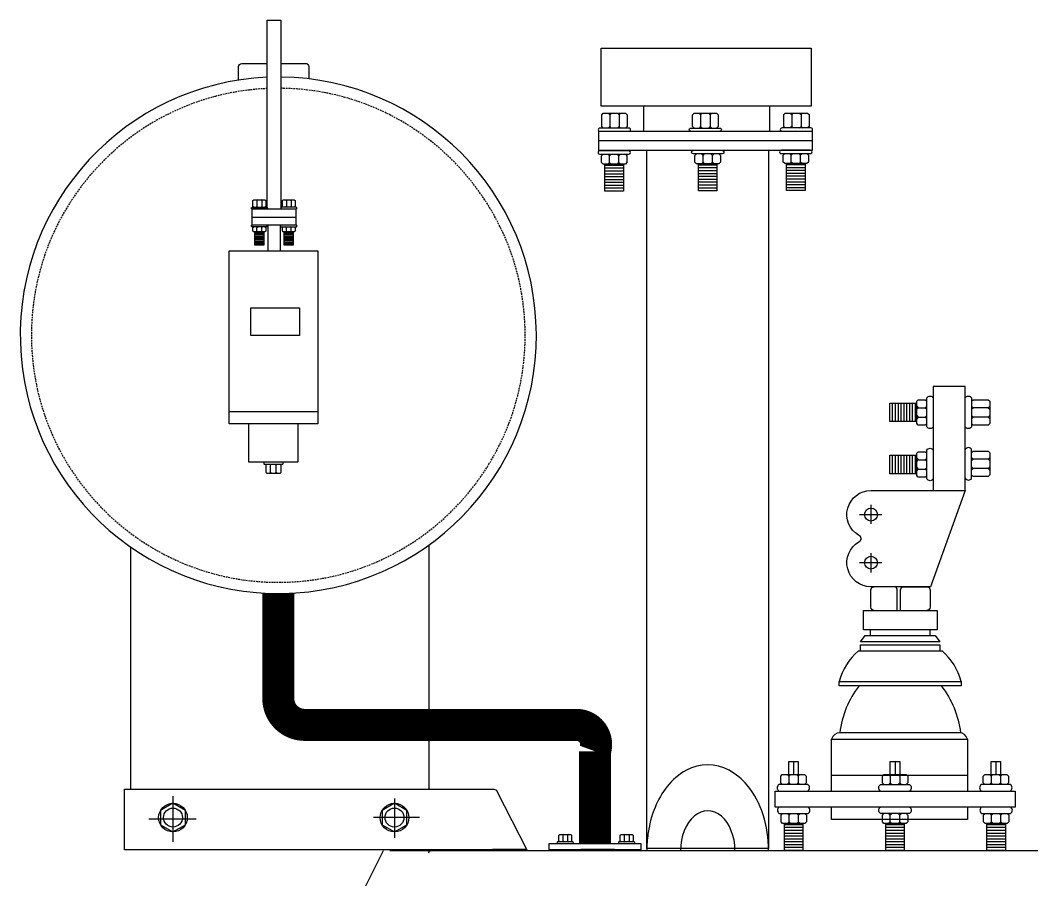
# Model space of a CAD drawing. Header units: millimetres. Extents: x 20927 to 53748, y 38421 to 54891.
# Drawn here: x 47649 to 48241, y 53065 to 53568 of the extents above; entities that cross this region are included whole.
import ezdxf

# ---------------------------------------------------------------- set-up
doc = ezdxf.new("R2010")
doc.units = ezdxf.units.MM
doc.linetypes.add('CENTERX2', pattern=[101.6, 63.5, -12.7, 12.7, -12.7])
doc.linetypes.add('DASHEDX2', pattern=[1.5, 1, -0.5])
doc.layers.add('Btrans.', color=2, linetype='Continuous')
doc.layers.add('HIGHT', color=8, linetype='Continuous')

msp = doc.modelspace()

# ---------------------------------------------------------------- linework, layer by layer
at = {"layer": 'Btrans.'}
msp.add_lwpolyline([(47865.36, 53081.74), (49142.89, 53081.74), (49157.33, 53052.85), (47847.33, 53052.85), (47861.78, 53081.74)], dxfattribs=at)
at = {"layer": 'HIGHT'}
for p, q in [((47995.13, 53513.43), (47994.2, 53512.49)), ((47998.79, 53513.43), (47999.73, 53512.49)), ((48048.39, 53513.43), (48047.46, 53512.49)), ((48052.05, 53513.43), (48052.99, 53512.49)), ((48099.86, 53513.49), (48100.8, 53512.56)), ((48105.39, 53513.49), (48106.33, 53512.56)), ((47994.08, 53488.52), (47995.02, 53489.46)), ((47999.62, 53488.52), (47998.68, 53489.46)), ((48048.84, 53488.71), (48049.78, 53489.64)), ((48054.37, 53488.71), (48053.44, 53489.64)), ((48100.45, 53488.87), (48101.39, 53489.81)), ((48105.99, 53488.87), (48106.92, 53489.81)), ((48002.24, 53482.81), (47991.43, 53482.81)), ((47995.02, 53483.52), (47994.08, 53484.46)), ((47998.68, 53483.52), (47999.62, 53484.46)), ((48057, 53482.99), (48046.19, 53482.99)), ((48049.78, 53483.7), (48048.84, 53484.64)), ((48055.31, 53483.7), (48054.37, 53484.64)), ((48108.61, 53483.16), (48097.8, 53483.16)), ((48101.39, 53483.86), (48100.45, 53484.8)), ((48106.92, 53483.86), (48105.99, 53484.8)), ((48002.24, 53481.14), (47991.43, 53481.14)), ((48002.24, 53479.46), (47991.43, 53479.46)), ((48002.24, 53477.79), (47991.43, 53477.79)), ((48002.24, 53476.11), (47991.43, 53476.11)), ((48057, 53481.32), (48046.19, 53481.32)), ((48057, 53479.64), (48046.19, 53479.64)), ((48057, 53477.97), (48046.19, 53477.97)), ((48057, 53476.29), (48046.19, 53476.29)), ((48108.61, 53481.48), (48097.8, 53481.48)), ((48108.61, 53479.81), (48097.8, 53479.81)), ((48108.61, 53478.13), (48097.8, 53478.13)), ((48108.61, 53476.46), (48097.8, 53476.46)), ((48002.24, 53474.44), (47991.43, 53474.44)), ((48002.24, 53472.76), (47991.43, 53472.76)), ((48002.24, 53471.09), (47991.43, 53471.09)), ((48057, 53474.62), (48046.19, 53474.62)), ((48057, 53472.95), (48046.19, 53472.95)), ((48057, 53471.27), (48046.19, 53471.27)), ((48108.61, 53474.78), (48097.8, 53474.78)), ((48108.61, 53473.11), (48097.8, 53473.11)), ((48108.61, 53471.43), (48097.8, 53471.43)), ((48108.61, 53469.76), (48097.8, 53469.76)), ((48002.24, 53469.42), (47991.43, 53469.42)), ((48057, 53469.6), (48046.19, 53469.6)), ((47787.58, 53462.23), (47787.58, 53458.79)), ((47790.34, 53462.23), (47790.34, 53458.79)), ((47804.77, 53462.23), (47804.77, 53458.79)), ((47807.54, 53462.23), (47807.54, 53458.79)), ((47784.68, 53452.63), (47810.38, 53452.63)), ((47787.58, 53446.46), (47787.11, 53446.93)), ((47790.34, 53446.46), (47789.87, 53446.93)), ((47793.89, 53447.87), (47793.89, 53432.79)), ((47801.14, 53447.87), (47801.14, 53432.79)), ((47804.77, 53446.47), (47805.24, 53446.93)), ((47807.54, 53446.47), (47807.07, 53446.93)), ((47791.66, 53443.61), (47786.25, 53443.61)), ((47791.66, 53442.77), (47786.25, 53442.77)), ((47791.66, 53441.93), (47786.25, 53441.93)), ((47791.66, 53441.09), (47786.25, 53441.09)), ((47791.66, 53440.26), (47786.25, 53440.26)), ((47788.05, 53443.96), (47787.58, 53444.43)), ((47789.87, 53443.96), (47790.34, 53444.43)), ((47808.85, 53443.61), (47803.45, 53443.61)), ((47808.85, 53442.77), (47803.45, 53442.77)), ((47808.85, 53441.93), (47803.45, 53441.93)), ((47808.85, 53441.1), (47803.45, 53441.1)), ((47808.85, 53440.26), (47803.45, 53440.26)), ((47805.24, 53443.96), (47804.77, 53444.43)), ((47807.07, 53443.96), (47807.54, 53444.43)), ((47791.66, 53439.42), (47786.25, 53439.42)), ((47791.66, 53438.58), (47786.25, 53438.58)), ((47791.66, 53437.74), (47786.25, 53437.74)), ((47791.66, 53436.91), (47786.25, 53436.91)), ((47808.85, 53439.42), (47803.45, 53439.42)), ((47808.85, 53438.59), (47803.45, 53438.59)), ((47808.85, 53437.75), (47803.45, 53437.75)), ((47808.85, 53436.91), (47803.45, 53436.91)), ((48159.91, 53332.84), (48159.91, 53343.65)), ((48161.58, 53332.84), (48161.58, 53343.65)), ((48163.26, 53332.84), (48163.26, 53343.65)), ((48164.93, 53332.84), (48164.93, 53343.65)), ((48166.61, 53332.84), (48166.61, 53343.65)), ((48168.28, 53332.84), (48168.28, 53343.65)), ((48169.96, 53332.84), (48169.96, 53343.65)), ((48171.63, 53332.84), (48171.63, 53343.65)), ((48173.3, 53332.84), (48173.3, 53343.65)), ((48174.01, 53340.06), (48174.95, 53341)), ((48179.02, 53341), (48179.96, 53340.06)), ((48215.9, 53341), (48207.14, 53341)), ((48179.02, 53335.47), (48179.96, 53336.41)), ((48215.9, 53335.47), (48207.14, 53335.47)), ((48159.91, 53302.37), (48159.91, 53313.18)), ((48161.58, 53302.37), (48161.58, 53313.18)), ((48163.26, 53302.37), (48163.26, 53313.18)), ((48164.93, 53302.37), (48164.93, 53313.18)), ((48166.61, 53302.37), (48166.61, 53313.18)), ((48168.28, 53302.37), (48168.28, 53313.18)), ((48169.96, 53302.37), (48169.96, 53313.18)), ((48171.63, 53302.37), (48171.63, 53313.18)), ((48173.3, 53302.37), (48173.3, 53313.18)), ((48174.01, 53309.59), (48174.95, 53310.53)), ((48179.02, 53310.53), (48179.96, 53309.59)), ((48215.9, 53310.89), (48207.14, 53310.89)), ((47795.55, 53307.38), (47794.99, 53307.94)), ((47798.87, 53307.38), (47798.3, 53307.94)), ((48174.01, 53305.94), (48174.95, 53305)), ((48179.02, 53305), (48179.96, 53305.94)), ((48215.9, 53305.36), (48207.14, 53305.36)), ((47794.99, 53302.69), (47795.55, 53303.25)), ((47798.3, 53302.69), (47798.87, 53303.25)), ((47713.61, 53117.61), (47713.61, 53259.38)), ((47888.27, 53260.62), (47888.27, 53164.67)), ((47888.27, 53145.94), (47888.27, 53117.61)), ((48101.82, 53133.87), (48101.82, 53126.28)), ((48161.35, 53133.87), (48161.35, 53126.28)), ((48220.38, 53133.87), (48220.38, 53126.28)), ((48099.98, 53126.28), (48099.04, 53125.35)), ((48105.51, 53126.28), (48104.58, 53125.35)), ((48157.64, 53126.28), (48158.57, 53125.35)), ((48165.04, 53126.28), (48164.11, 53125.35)), ((48218.54, 53126.28), (48217.6, 53125.35)), ((48222.2, 53126.28), (48223.14, 53125.35)), ((48099.04, 53121.28), (48099.98, 53120.34)), ((48104.58, 53121.28), (48105.51, 53120.34)), ((48158.57, 53121.28), (48157.64, 53120.34)), ((48164.11, 53121.28), (48165.04, 53120.34)), ((48217.6, 53121.28), (48218.54, 53120.34)), ((48223.14, 53121.28), (48224.07, 53120.34)), ((48099.22, 53102.53), (48100.16, 53103.46)), ((48104.75, 53098.46), (48104.75, 53102.53)), ((48158.57, 53102.53), (48157.64, 53103.46)), ((48223.31, 53098.46), (48223.31, 53102.53)), ((48107.38, 53096.81), (48096.57, 53096.81)), ((48100.16, 53097.52), (48099.22, 53098.46)), ((48166.73, 53096.81), (48155.92, 53096.81)), ((48157.64, 53097.52), (48158.57, 53098.46)), ((48165.04, 53097.52), (48164.11, 53098.46)), ((48225.94, 53096.81), (48215.13, 53096.81)), ((48218.72, 53097.52), (48217.78, 53098.46)), ((47967.23, 53091.2), (47966.77, 53090.73)), ((47969.06, 53091.2), (47969.53, 53090.73)), ((48002.26, 53091.2), (48002.73, 53090.73)), ((48005.96, 53091.2), (48005.5, 53090.73)), ((48107.38, 53095.14), (48096.57, 53095.14)), ((48107.38, 53093.46), (48096.57, 53093.46)), ((48107.38, 53091.79), (48096.57, 53091.79)), ((48166.73, 53095.14), (48155.92, 53095.14)), ((48166.73, 53093.46), (48155.92, 53093.46)), ((48166.73, 53091.79), (48155.92, 53091.79)), ((48225.94, 53095.14), (48215.13, 53095.14)), ((48225.94, 53093.46), (48215.13, 53093.46)), ((48225.94, 53091.79), (48215.13, 53091.79)), ((47966.77, 53087.29), (47966.3, 53086.82)), ((47969.53, 53087.29), (47969.06, 53086.82)), ((48002.73, 53087.29), (48002.26, 53086.82)), ((48005.5, 53087.29), (48005.96, 53086.82)), ((48107.38, 53090.12), (48096.57, 53090.12)), ((48107.38, 53088.44), (48096.57, 53088.44)), ((48107.38, 53086.77), (48096.57, 53086.77)), ((48107.38, 53085.09), (48096.57, 53085.09)), ((48166.73, 53090.12), (48155.92, 53090.12)), ((48166.73, 53088.44), (48155.92, 53088.44)), ((48166.73, 53086.77), (48155.92, 53086.77)), ((48166.73, 53085.09), (48155.92, 53085.09)), ((48225.94, 53090.12), (48215.13, 53090.12)), ((48225.94, 53088.44), (48215.13, 53088.44)), ((48225.94, 53086.77), (48215.13, 53086.77)), ((48225.94, 53085.09), (48215.13, 53085.09)), ((47925.58, 53082.5), (47945.29, 53082.5)), ((47977.21, 53082.5), (47996.93, 53082.5)), ((48107.38, 53083.42), (48096.57, 53083.42)), ((48166.73, 53083.42), (48155.92, 53083.42)), ((48225.94, 53083.42), (48215.13, 53083.42))]:
    msp.add_line(p, q, dxfattribs=at)
at = {"layer": 'HIGHT', "linetype": 'CENTERX2'}
for p, q in [((48147.22, 53284.04), (48147.22, 53273.04)), ((48140.44, 53278.43), (48153.57, 53278.43)), ((48147.22, 53255.84), (48147.22, 53244.55)), ((48140.44, 53250.27), (48153.57, 53250.27)), ((47738.37, 53113.62), (47738.37, 53086.81)), ((47868.13, 53112.16), (47868.13, 53089.25)), ((47724.22, 53100.22), (47752.02, 53100.22)), ((47882.73, 53101.03), (47855.91, 53101.03))]:
    msp.add_line(p, q, dxfattribs=at)
at = {"layer": 'HIGHT', "linetype": 'ByBlock'}
msp.add_line((48139.83, 53198.57), (48188.84, 53198.57), dxfattribs=at)
at = {"layer": 'HIGHT'}
for points in [[(47793.47, 53457.38), (47793.47, 53567.82), (47801.59, 53567.82), (47801.59, 53457.38)], [(48087.83, 53517.44), (48087.83, 53502.73), (48014.27, 53502.73), (48014.27, 53517.44)], [(47990.45, 53504.67), (47989.51, 53505.61), (47989.51, 53512.49), (47990.45, 53513.43), (48003.48, 53513.43), (48004.42, 53512.49), (48004.42, 53505.61), (48003.48, 53504.67)], [(47993.26, 53513.43), (47994.2, 53512.49), (47994.2, 53505.61)], [(48000.67, 53513.43), (47999.73, 53512.49), (47999.73, 53505.61)], [(48043.71, 53504.67), (48042.77, 53505.61), (48042.77, 53512.49), (48043.71, 53513.43), (48056.74, 53513.43), (48057.68, 53512.49), (48057.68, 53505.61), (48056.74, 53504.67)], [(48046.52, 53513.43), (48047.46, 53512.49), (48047.46, 53505.61)], [(48053.93, 53513.43), (48052.99, 53512.49), (48052.99, 53505.61)], [(48097.05, 53504.74), (48096.11, 53505.67), (48096.11, 53512.56), (48097.05, 53513.49), (48110.08, 53513.49), (48111.02, 53512.56), (48111.02, 53505.67), (48110.08, 53504.74)], [(48101.73, 53513.49), (48100.8, 53512.56), (48100.8, 53505.67)], [(48107.27, 53513.49), (48106.33, 53512.56), (48106.33, 53505.67)], [(47995.13, 53504.67), (47994.2, 53505.61), (47993.26, 53504.67)], [(47998.79, 53504.67), (47999.73, 53505.61), (48000.67, 53504.67)], [(48048.39, 53504.67), (48047.46, 53505.61), (48046.52, 53504.67)], [(48052.05, 53504.67), (48052.99, 53505.61), (48053.93, 53504.67)], [(48101.73, 53504.74), (48100.8, 53505.67), (48099.86, 53504.74)], [(48105.39, 53504.74), (48106.33, 53505.67), (48107.27, 53504.74)], [(48112.7, 53497.16), (47987.74, 53497.16)], [(48003.37, 53489.46), (48004.3, 53488.52), (48004.3, 53484.46), (48003.37, 53483.52), (47990.33, 53483.52), (47989.4, 53484.46), (47989.4, 53488.52), (47990.33, 53489.46)], [(47993.15, 53483.52), (47994.08, 53484.46), (47994.08, 53488.52), (47993.15, 53489.46)], [(48000.55, 53483.52), (47999.62, 53484.46), (47999.62, 53488.52), (48000.55, 53489.46)], [(48087.25, 53491.52), (48087.25, 53082.84), (48015.96, 53082.84), (48015.96, 53491.52)], [(48058.12, 53489.64), (48059.06, 53488.71), (48059.06, 53484.64), (48058.12, 53483.7), (48045.09, 53483.7), (48044.15, 53484.64), (48044.15, 53488.71), (48045.09, 53489.64)], [(48047.9, 53483.7), (48048.84, 53484.64), (48048.84, 53488.71), (48047.9, 53489.64)], [(48053.44, 53483.7), (48054.37, 53484.64), (48054.37, 53488.71), (48055.31, 53489.64)], [(48109.74, 53489.81), (48110.67, 53488.87), (48110.67, 53484.8), (48109.74, 53483.86), (48096.7, 53483.86), (48095.77, 53484.8), (48095.77, 53488.87), (48096.7, 53489.81)], [(48099.52, 53483.86), (48100.45, 53484.8), (48100.45, 53488.87), (48099.52, 53489.81)], [(48105.05, 53483.86), (48105.99, 53484.8), (48105.99, 53488.87), (48105.05, 53489.81)], [(48002.24, 53483.52), (48002.24, 53467.74), (47991.43, 53467.74), (47991.43, 53483.52)], [(48057, 53483.7), (48057, 53467.92), (48046.19, 53467.92), (48046.19, 53483.7)], [(48108.61, 53483.86), (48108.61, 53468.08), (48097.8, 53468.08), (48097.8, 53483.86)], [(47785.7, 53458.32), (47785.23, 53458.79), (47785.23, 53462.23), (47785.7, 53462.7), (47792.22, 53462.7), (47792.69, 53462.23), (47792.69, 53458.79), (47792.22, 53458.32)], [(47788.05, 53462.7), (47787.58, 53462.23), (47787.11, 53462.7)], [(47787.11, 53458.32), (47787.58, 53458.79), (47788.05, 53458.32)], [(47790.81, 53462.7), (47790.34, 53462.23), (47789.87, 53462.7)], [(47789.87, 53458.32), (47790.34, 53458.79), (47790.81, 53458.32)], [(47802.9, 53458.32), (47802.43, 53458.79), (47802.43, 53462.23), (47802.9, 53462.7), (47809.42, 53462.7), (47809.88, 53462.23), (47809.88, 53458.79), (47809.42, 53458.32)], [(47804.31, 53462.7), (47804.77, 53462.23), (47805.24, 53462.7)], [(47805.24, 53458.32), (47804.77, 53458.79), (47804.31, 53458.32)], [(47807.07, 53462.7), (47807.54, 53462.23), (47808.01, 53462.7)], [(47808.01, 53458.32), (47807.54, 53458.79), (47807.07, 53458.32)], [(47792.22, 53446.93), (47792.69, 53446.46), (47792.69, 53444.43), (47792.22, 53443.96), (47785.7, 53443.96), (47785.23, 53444.43), (47785.23, 53446.46), (47785.7, 53446.93)], [(47787.11, 53443.96), (47787.58, 53444.43), (47787.58, 53446.46), (47788.05, 53446.93)], [(47790.81, 53443.96), (47790.34, 53444.43), (47790.34, 53446.46), (47790.81, 53446.93)], [(47809.42, 53446.93), (47809.88, 53446.47), (47809.88, 53444.43), (47809.42, 53443.96), (47802.9, 53443.96), (47802.43, 53444.43), (47802.43, 53446.47), (47802.9, 53446.93)], [(47804.31, 53443.96), (47804.77, 53444.43), (47804.77, 53446.47), (47804.31, 53446.93)], [(47808.01, 53443.96), (47807.54, 53444.43), (47807.54, 53446.47), (47808.01, 53446.93)], [(47791.66, 53443.96), (47791.66, 53436.07), (47786.25, 53436.07), (47786.25, 53443.96)], [(47808.85, 53443.96), (47808.85, 53436.07), (47803.45, 53436.07), (47803.45, 53443.96)], [(48179.96, 53331.72), (48179.02, 53330.78), (48174.95, 53330.78), (48174.01, 53331.72), (48174.01, 53344.75), (48174.95, 53345.69), (48179.02, 53345.69), (48179.96, 53344.75)], [(48206.21, 53344.75), (48207.14, 53345.69), (48215.9, 53345.69), (48216.84, 53344.75), (48216.84, 53331.72), (48215.9, 53330.78), (48207.14, 53330.78), (48206.21, 53331.72)], [(48174.01, 53332.84), (48158.23, 53332.84), (48158.23, 53343.65), (48174.01, 53343.65)], [(48174.01, 53341.94), (48174.95, 53341), (48179.02, 53341), (48179.96, 53341.94)], [(48206.21, 53340.06), (48207.14, 53341), (48206.21, 53341.94)], [(48216.84, 53341.94), (48215.9, 53341), (48216.84, 53340.06)], [(47823.22, 53338.65), (47771.19, 53338.65)], [(48174.01, 53336.41), (48174.95, 53335.47), (48174.01, 53334.53)], [(48174.95, 53335.47), (48179.02, 53335.47), (48179.96, 53334.53)], [(48206.21, 53334.53), (48207.14, 53335.47), (48206.21, 53336.41)], [(48216.84, 53334.53), (48215.9, 53335.47), (48216.84, 53336.41)], [(47811.56, 53331.48), (47811.56, 53309.07), (47782.85, 53309.07), (47782.85, 53331.48)], [(48174.01, 53302.37), (48158.23, 53302.37), (48158.23, 53313.18), (48174.01, 53313.18)], [(48179.96, 53301.25), (48179.02, 53300.31), (48174.95, 53300.31), (48174.01, 53301.25), (48174.01, 53314.28), (48174.95, 53315.22), (48179.02, 53315.22), (48179.96, 53314.28)], [(48174.01, 53311.47), (48174.95, 53310.53), (48179.02, 53310.53), (48179.96, 53311.47)], [(48206.21, 53314.64), (48207.14, 53315.58), (48215.9, 53315.58), (48216.84, 53314.64), (48216.84, 53301.61), (48215.9, 53300.67), (48207.14, 53300.67), (48206.21, 53301.61)], [(48206.21, 53309.95), (48207.14, 53310.89), (48206.21, 53311.83)], [(48216.84, 53311.83), (48215.9, 53310.89), (48216.84, 53309.95)], [(47793.3, 53307.94), (47792.74, 53307.38), (47792.74, 53303.25), (47793.3, 53302.69), (47801.12, 53302.69), (47801.68, 53303.25), (47801.68, 53307.38), (47801.12, 53307.94)], [(47796.11, 53302.69), (47795.55, 53303.25), (47795.55, 53307.38), (47796.11, 53307.94)], [(47799.43, 53302.69), (47798.87, 53303.25), (47798.87, 53307.38), (47799.43, 53307.94)], [(48174.01, 53304.06), (48174.95, 53305), (48179.02, 53305), (48179.96, 53304.06)], [(48206.21, 53306.29), (48207.14, 53305.36), (48206.21, 53304.42)], [(48216.84, 53304.42), (48215.9, 53305.36), (48216.84, 53306.29)], [(48099.04, 53126.28), (48099.04, 53133.87), (48104.59, 53133.87), (48104.59, 53126.28)], [(48158.57, 53126.28), (48158.57, 53133.87), (48164.12, 53133.87), (48164.12, 53126.28)], [(48217.6, 53126.28), (48217.6, 53133.87), (48223.15, 53133.87), (48223.15, 53126.28)], [(48095.29, 53120.34), (48094.36, 53121.28), (48094.36, 53125.35), (48095.29, 53126.28), (48108.33, 53126.28), (48109.26, 53125.35), (48109.26, 53121.28), (48108.33, 53120.34)], [(48098.11, 53126.28), (48099.04, 53125.35), (48099.04, 53121.28), (48098.11, 53120.34)], [(48103.64, 53126.28), (48104.58, 53125.35), (48104.58, 53121.28), (48103.64, 53120.34)], [(48154.82, 53120.34), (48153.89, 53121.28), (48153.89, 53125.35), (48154.82, 53126.28), (48167.86, 53126.28), (48168.79, 53125.35), (48168.79, 53121.28), (48167.86, 53120.34)], [(48159.51, 53126.28), (48158.57, 53125.35), (48158.57, 53121.28), (48159.51, 53120.34)], [(48163.17, 53126.28), (48164.11, 53125.35), (48164.11, 53121.28), (48163.17, 53120.34)], [(48213.85, 53120.34), (48212.92, 53121.28), (48212.92, 53125.35), (48213.85, 53126.28), (48226.89, 53126.28), (48227.82, 53125.35), (48227.82, 53121.28), (48226.89, 53120.34)], [(48216.67, 53126.28), (48217.6, 53125.35), (48217.6, 53121.28), (48216.67, 53120.34)], [(48224.07, 53126.28), (48223.14, 53125.35), (48223.14, 53121.28), (48222.2, 53120.34)], [(48108.5, 53103.46), (48109.44, 53102.53), (48109.44, 53098.46), (48108.5, 53097.52), (48095.47, 53097.52), (48094.53, 53098.46), (48094.53, 53102.53), (48095.47, 53103.46)], [(48098.28, 53097.52), (48099.22, 53098.46), (48099.22, 53102.53), (48098.28, 53103.46)], [(48103.81, 53103.46), (48104.75, 53102.53), (48105.69, 53103.46)], [(48167.86, 53103.46), (48168.79, 53102.53), (48168.79, 53098.46), (48167.86, 53097.52), (48154.82, 53097.52), (48153.89, 53098.46), (48153.89, 53102.53), (48154.82, 53103.46)], [(48159.51, 53097.52), (48158.57, 53098.46), (48158.57, 53102.53), (48159.51, 53103.46)], [(48165.04, 53103.46), (48164.11, 53102.53), (48163.17, 53103.46)], [(48163.17, 53097.52), (48164.11, 53098.46), (48164.11, 53102.53)], [(48227.06, 53103.46), (48228, 53102.53), (48228, 53098.46), (48227.06, 53097.52), (48214.03, 53097.52), (48213.09, 53098.46), (48213.09, 53102.53), (48214.03, 53103.46)], [(48218.72, 53103.46), (48217.78, 53102.53), (48216.84, 53103.46)], [(48216.84, 53097.52), (48217.78, 53098.46), (48217.78, 53102.53)], [(48222.37, 53103.46), (48223.31, 53102.53), (48224.25, 53103.46)], [(48107.38, 53097.52), (48107.38, 53081.74), (48096.57, 53081.74), (48096.57, 53097.52)], [(48103.81, 53097.52), (48104.75, 53098.46), (48105.69, 53097.52)], [(48166.73, 53097.52), (48166.73, 53081.74), (48155.92, 53081.74), (48155.92, 53097.52)], [(48225.94, 53097.52), (48225.94, 53081.74), (48215.13, 53081.74), (48215.13, 53097.52)], [(48224.25, 53097.52), (48223.31, 53098.46), (48222.37, 53097.52)], [(47964.89, 53086.82), (47964.42, 53087.29), (47964.42, 53090.73), (47964.89, 53091.2), (47971.41, 53091.2), (47971.88, 53090.73), (47971.88, 53087.29), (47971.41, 53086.82)], [(47966.3, 53091.2), (47966.77, 53090.73), (47966.77, 53087.29), (47967.23, 53086.82)], [(47970, 53091.2), (47969.53, 53090.73), (47969.53, 53087.29), (47970, 53086.82)], [(48000.85, 53086.82), (48000.39, 53087.29), (48000.39, 53090.73), (48000.85, 53091.2), (48007.37, 53091.2), (48007.84, 53090.73), (48007.84, 53087.29), (48007.37, 53086.82)], [(48003.2, 53091.2), (48002.73, 53090.73), (48002.73, 53087.29), (48003.2, 53086.82)], [(48005.03, 53091.2), (48005.5, 53090.73), (48005.5, 53087.29), (48005.03, 53086.82)]]:
    msp.add_lwpolyline(points, dxfattribs=at)
for points in [[(47989.1, 53551.48), (48112.22, 53551.48), (48112.22, 53517.44), (47989.1, 53517.44)], [(47987.74, 53502.8), (48112.7, 53502.8), (48112.7, 53491.52), (47987.74, 53491.52)], [(47784.68, 53457.38), (47810.38, 53457.38), (47810.38, 53447.87), (47784.68, 53447.87)], [(47771.19, 53432.79), (47823.22, 53432.79), (47823.22, 53331.48), (47771.19, 53331.48)], [(47783.89, 53399.37), (47812.44, 53399.37), (47812.44, 53383.2), (47783.89, 53383.2)], [(48231.65, 53107.21), (48091.03, 53107.21), (48091.03, 53116.59), (48231.65, 53116.59)], [(47738.37, 53092.64), (47745.63, 53096.83), (47745.63, 53105.22), (47738.37, 53109.41), (47731.11, 53105.22), (47731.11, 53096.83)], [(47868.13, 53092.64), (47875.4, 53096.83), (47875.4, 53105.22), (47868.13, 53109.41), (47860.87, 53105.22), (47860.87, 53096.83)], [(47958.7, 53085.79), (48012.39, 53085.79), (48012.39, 53082.21), (47958.7, 53082.21)]]:
    msp.add_lwpolyline(points, close=True, dxfattribs=at)
for points in [[(47776.8, 53532.75), (47776.8, 53540.67, -0.414214), (47778.67, 53542.54), (47793.47, 53542.54)], [(47801.59, 53542.54), (47816.05, 53542.54, -0.414214), (47817.93, 53540.67), (47817.93, 53533.49)], [(48005.4, 53502.8, 1.135579), (48005.4, 53504.67), (47988.53, 53504.67, 1.135579), (47988.53, 53502.8)], [(48041.79, 53502.8, -1.135579), (48041.79, 53504.67), (48058.66, 53504.67, -1.135579), (48058.66, 53502.8)], [(48060.04, 53491.52, -1.135579), (48060.04, 53489.64), (48043.17, 53489.64, -1.135579), (48043.17, 53491.52)], [(47810.38, 53457.38, 1.135579), (47810.38, 53458.32), (47801.94, 53458.32, 1.135579), (47801.94, 53457.38)], [(47793.18, 53447.87, -1.135579), (47793.18, 53446.93), (47784.74, 53446.93, -1.135579), (47784.74, 53447.87)], [(47801.94, 53447.87, 1.135579), (47801.94, 53446.93), (47810.38, 53446.93, 1.135579), (47810.38, 53447.87)], [(48202.46, 53292.53), (48182.06, 53236.17), (48147.22, 53236.17, -0.767012), (48140.16, 53262.48, 0.731645), (48140.02, 53266.3, -0.762576), (48147.22, 53292.53), (48202.46, 53292.53), (48202.46, 53353.47), (48183.71, 53353.47), (48183.71, 53292.53)], [(48183.71, 53329.8, -0.56779), (48179.96, 53329.8), (48179.96, 53346.67, -0.56779), (48183.71, 53346.67)], [(48202.46, 53346.67, -0.56779), (48206.21, 53346.67), (48206.21, 53329.8, -0.56779), (48202.46, 53329.8)], [(48183.71, 53299.33, -0.56779), (48179.96, 53299.33), (48179.96, 53316.2, -0.56779), (48183.71, 53316.2)], [(48202.46, 53299.69, 0.56779), (48206.21, 53299.69), (48206.21, 53316.56, 0.56779), (48202.46, 53316.56)], [(47792.14, 53309.07, 1.135579), (47792.14, 53307.94), (47802.27, 53307.94, 1.135579), (47802.27, 53309.07)], [(48162.67, 53222.27), (48162.67, 53234.29, 0.414214), (48160.8, 53236.17)], [(48087.28, 53081.74, 0.078202), (48084.03, 53102.72, 0.096246), (48074.73, 53119.98, 0.098621), (48064.09, 53128.7, 0.250838), (48039.12, 53128.7, 0.105207), (48027.82, 53119.17, 0.070782), (48020.76, 53107, 0.064024), (48016.58, 53091.29, 0.034289), (48015.93, 53081.74)], [(48110.25, 53116.59, 0.56779), (48110.25, 53120.34), (48093.37, 53120.34, 0.56779), (48093.37, 53116.59)], [(48152.9, 53116.59, -0.56779), (48152.9, 53120.34), (48169.78, 53120.34, -0.56779), (48169.78, 53116.59)], [(48228.81, 53116.59, 0.56779), (48228.81, 53120.34), (48211.93, 53120.34, 0.56779), (48211.93, 53116.59)], [(48093.55, 53107.21, 0.56779), (48093.55, 53103.46), (48110.42, 53103.46, 0.56779), (48110.42, 53107.21)], [(48169.78, 53107.21, -0.56779), (48169.78, 53103.46), (48152.9, 53103.46, -0.56779), (48152.9, 53107.21)], [(48212.11, 53107.21, 0.56779), (48212.11, 53103.46), (48228.98, 53103.46, 0.56779), (48228.98, 53107.21)]]:
    msp.add_lwpolyline(points, format="xyb", dxfattribs=at)
for points in [[(48112, 53502.86, 1.135579), (48112, 53504.74), (48095.13, 53504.74, 1.135579), (48095.13, 53502.86)], [(48005.29, 53489.46, 1.135579), (48005.29, 53491.34), (47988.41, 53491.34, 1.135579), (47988.41, 53489.46)], [(48111.66, 53489.81, 1.135579), (48111.66, 53491.68), (48094.78, 53491.68, 1.135579), (48094.78, 53489.81)], [(47784.74, 53458.32), (47793.18, 53458.32, -1.135579), (47793.18, 53457.39), (47784.74, 53457.39, -1.135579)], [(47710.05, 53117.61), (47926.41, 53117.61, -0.282559), (47928.09, 53116.59), (47945.58, 53082.08), (47710.05, 53082.08)], [(47972.37, 53085.88, 1.135579), (47972.37, 53086.82), (47963.93, 53086.82, 1.135579), (47963.93, 53085.88)], [(47999.89, 53086.82, 1.135579), (47999.89, 53085.88), (48008.33, 53085.88, 1.135579), (48008.33, 53086.82)]]:
    msp.add_lwpolyline(points, format="xyb", close=True, dxfattribs=at)
at = {"layer": 'HIGHT', "const_width": 18.75}
msp.add_lwpolyline([(47800.06, 53232.22), (47800.06, 53170.75, 0.414404), (47815.52, 53155.3), (47974.73, 53155.3, -0.520462), (47985.55, 53139.85), (47985.55, 53085.79)], format="xyb", dxfattribs=at)
at = {"layer": 'HIGHT', "linetype": 'ByBlock'}
for points in [[(48149.09, 53222.27, -0.414214), (48147.22, 53224.15), (48147.22, 53234.29, -0.414214), (48149.09, 53236.17)], [(48164.55, 53222.27), (48164.55, 53234.29, -0.414214), (48166.42, 53236.17), (48180, 53236.17, -0.414214), (48181.88, 53234.29), (48181.88, 53224.15, -0.414214), (48180, 53222.27)], [(48188.39, 53178.13, -0.13826), (48199.64, 53150.72), (48129.03, 53150.72, 0.302706), (48124.18, 53147.03)]]:
    msp.add_lwpolyline(points, format="xyb", dxfattribs=at)
for points in [[(48142.76, 53222.27), (48185.91, 53222.27), (48185.91, 53211), (48142.76, 53211)], [(48143.84, 53207.62), (48184.84, 53207.62), (48187.65, 53203.93), (48141.03, 53203.93)], [(48128.58, 53180.62), (48200.09, 53180.62), (48200.09, 53178.13), (48128.58, 53178.13)]]:
    msp.add_lwpolyline(points, close=True, dxfattribs=at)
for points in [[(48147.03, 53207.62), (48147.03, 53211)], [(48181.64, 53211), (48181.64, 53207.62)], [(48141.03, 53198.57), (48141.03, 53202.26), (48187.65, 53202.26), (48187.65, 53198.57)], [(48124.18, 53116.59), (48124.18, 53147.03), (48203.84, 53147.03), (48203.84, 53116.59)], [(48124.18, 53125.8), (48203.84, 53125.8)], [(48203.84, 53107.21), (48203.84, 53099.93), (48124.18, 53099.93), (48124.18, 53107.21)]]:
    msp.add_lwpolyline(points, dxfattribs=at)
at = {"layer": 'HIGHT'}
for centre, radius in [((48147.22, 53278.43), 3.78), ((48147.22, 53250.27), 3.78), ((47738.37, 53101.03), 8.39), ((47868.13, 53101.03), 8.39), ((47738.37, 53101.03), 5.54), ((47868.13, 53101.03), 5.54)]:
    msp.add_circle(centre, radius, dxfattribs=at)
for centre, radius, start, end in [((47800.06, 53383.38), 151.17, 92.49878, 89.42167), ((47890.15, 53079.24), 2.5, 90, 153.43495)]:
    msp.add_arc(centre, radius, start, end, dxfattribs=at)
at = {"layer": 'HIGHT', "linetype": 'DASHEDX2'}
msp.add_arc((47800.06, 53383.38), 144.61, 92.49878, 89.42167, dxfattribs=at)
at = {"layer": 'HIGHT', "linetype": 'ByBlock'}
for centre, radius, start, end in [((48162.16, 53172.07), 34.65, 130.12486, 165.72044), ((48166.51, 53172.07), 34.65, 14.27956, 49.87514), ((48183.26, 53144.47), 54.59, 141.93584, 173.42302), ((48198.64, 53145.23), 5.5, 19.06842, 86.4339)]:
    msp.add_arc(centre, radius, start, end, dxfattribs=at)
at = {"layer": 'HIGHT'}
msp.add_ellipse((48051.61, 53081.74), major_axis=(0, 23.17), ratio=0.688889, start_param=4.712389, end_param=7.853982, dxfattribs=at)

doc.saveas('drawing.dxf')
